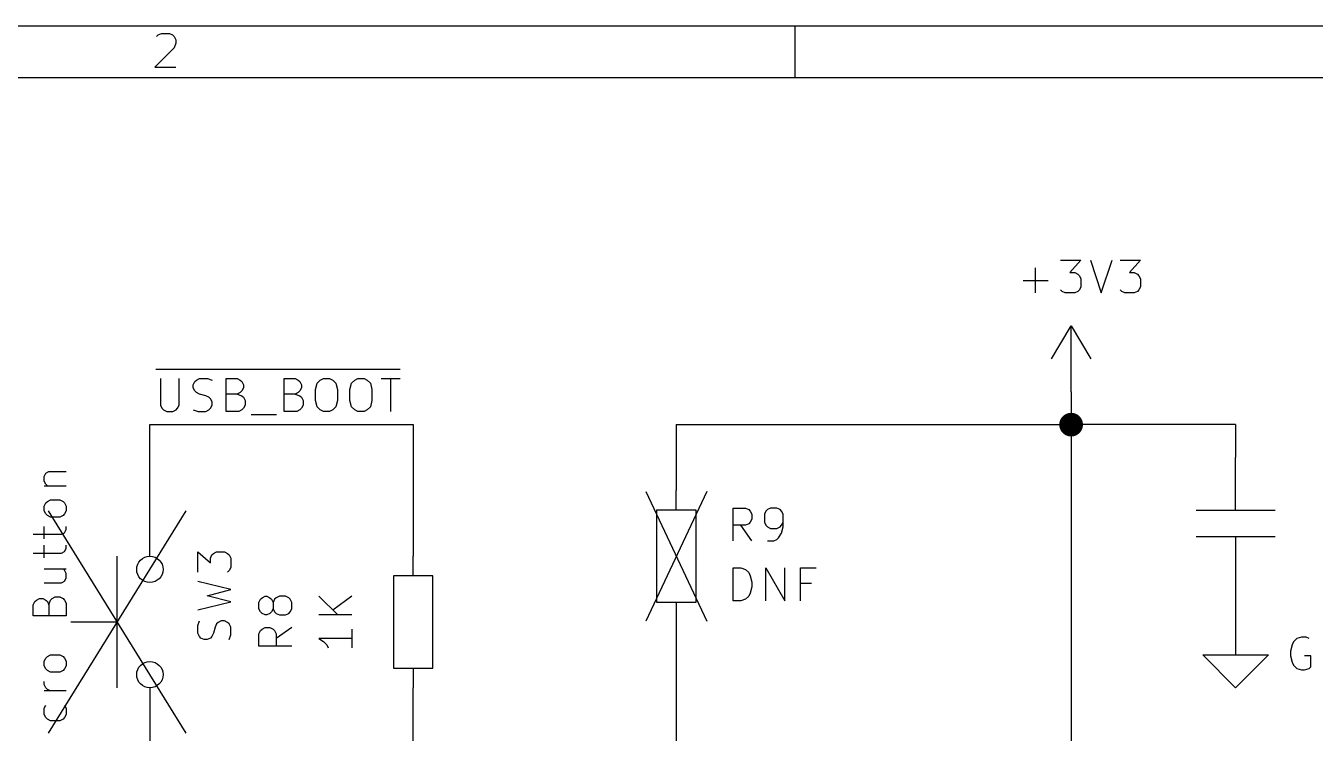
# Model space of a CAD drawing. Extents: x 0.4 to 11.3, y -7.9 to -0.4.
# Drawn here: x 3.161 to 5.121, y -1.469 to -0.394 of the extents above; entities that cross this region are included whole.
import ezdxf

# ---------------------------------------------------------------- set-up
doc = ezdxf.new("R2010")
doc.units = 0
doc.header["$MEASUREMENT"] = 0
for name, color, linetype in [('CYAN2', 4, 'CONTINUOUS'), ('GRAY1', 251, 'CONTINUOUS'), ('GRAY3', 9, 'CONTINUOUS'), ('GREEN3', 91, 'CONTINUOUS'), ('LORANGE', 41, 'CONTINUOUS'), ('RED2', 1, 'CONTINUOUS')]:
    doc.layers.add(name, color=color, linetype=linetype)

msp = doc.modelspace()

# ---------------------------------------------------------------- linework, layer by layer
at = {"layer": 'CYAN2', "linetype": 'CONTINUOUS'}
for p, q in [((4.6959, -0.7998), (4.6959, -0.7617)), ((4.734, -0.7498), (4.765, -0.7498)), ((4.765, -0.7498), (4.7483, -0.7689)), ((4.7793, -0.7498), (4.7959, -0.7998)), ((4.7959, -0.7998), (4.8126, -0.7498)), ((4.8245, -0.7498), (4.8555, -0.7498)), ((4.8555, -0.7498), (4.8388, -0.7689)), ((4.6769, -0.7808), (4.715, -0.7808)), ((4.7483, -0.7689), (4.7555, -0.7689)), ((4.7555, -0.7689), (4.7602, -0.7712)), ((4.7602, -0.7712), (4.7626, -0.7736)), ((4.7626, -0.7736), (4.765, -0.7784)), ((4.765, -0.7784), (4.765, -0.7903)), ((4.8388, -0.7689), (4.846, -0.7689)), ((4.846, -0.7689), (4.8507, -0.7712)), ((4.8507, -0.7712), (4.8531, -0.7736)), ((4.8531, -0.7736), (4.8555, -0.7784)), ((4.8555, -0.7784), (4.8555, -0.7903)), ((4.7364, -0.7974), (4.734, -0.795)), ((4.7412, -0.7998), (4.7364, -0.7974)), ((4.7555, -0.7998), (4.7412, -0.7998)), ((4.7602, -0.7974), (4.7555, -0.7998)), ((4.7626, -0.795), (4.7602, -0.7974)), ((4.765, -0.7903), (4.7626, -0.795)), ((4.8269, -0.7974), (4.8245, -0.795)), ((4.8317, -0.7998), (4.8269, -0.7974)), ((4.846, -0.7998), (4.8317, -0.7998)), ((4.8507, -0.7974), (4.846, -0.7998)), ((4.8531, -0.795), (4.8507, -0.7974)), ((4.8555, -0.7903), (4.8531, -0.795)), ((3.5158, -1.2702), (3.5182, -1.2655)), ((3.5158, -1.2798), (3.5158, -1.2702)), ((3.5182, -1.2655), (3.5206, -1.2631)), ((3.5206, -1.2631), (3.5253, -1.2607)), ((3.5253, -1.2607), (3.5277, -1.2607)), ((3.5277, -1.2607), (3.5325, -1.2631)), ((3.5325, -1.2631), (3.5349, -1.2655)), ((3.5349, -1.2655), (3.5372, -1.2702)), ((3.5396, -1.2655), (3.5372, -1.2702)), ((3.5372, -1.2702), (3.5372, -1.2798)), ((3.542, -1.2631), (3.5396, -1.2655)), ((3.5468, -1.2607), (3.542, -1.2631)), ((3.5563, -1.2607), (3.5468, -1.2607)), ((3.561, -1.2631), (3.5563, -1.2607)), ((3.5634, -1.2655), (3.561, -1.2631)), ((3.5658, -1.2702), (3.5634, -1.2655)), ((3.5658, -1.2798), (3.5658, -1.2702)), ((3.6068, -1.2607), (3.6354, -1.2893)), ((3.6568, -1.2607), (3.6282, -1.2821)), ((3.5182, -1.2845), (3.5158, -1.2798)), ((3.5206, -1.2869), (3.5182, -1.2845)), ((3.5253, -1.2893), (3.5206, -1.2869)), ((3.5277, -1.2893), (3.5253, -1.2893)), ((3.5325, -1.2869), (3.5277, -1.2893)), ((3.5349, -1.2845), (3.5325, -1.2869)), ((3.5372, -1.2798), (3.5349, -1.2845)), ((3.5372, -1.2798), (3.5396, -1.2845)), ((3.5396, -1.2845), (3.542, -1.2869)), ((3.542, -1.2869), (3.5468, -1.2893)), ((3.5468, -1.2893), (3.5563, -1.2893)), ((3.5563, -1.2893), (3.561, -1.2869)), ((3.561, -1.2869), (3.5634, -1.2845)), ((3.5634, -1.2845), (3.5658, -1.2798)), ((3.6568, -1.2893), (3.6068, -1.2893)), ((3.5182, -1.3131), (3.5206, -1.3107)), ((3.5206, -1.3107), (3.5253, -1.3083)), ((3.5253, -1.3083), (3.5325, -1.3083)), ((3.5325, -1.3083), (3.5372, -1.3107)), ((3.5372, -1.3107), (3.5396, -1.3131)), ((3.5658, -1.3083), (3.542, -1.325)), ((3.6568, -1.3107), (3.6568, -1.3393)), ((3.5158, -1.3179), (3.5182, -1.3131)), ((3.5158, -1.3369), (3.5158, -1.3179)), ((3.5396, -1.3131), (3.542, -1.3179)), ((3.542, -1.3179), (3.542, -1.3369)), ((3.6568, -1.325), (3.6068, -1.325)), ((3.6068, -1.325), (3.6139, -1.3298)), ((3.6139, -1.3298), (3.6187, -1.3345)), ((5.0881, -1.3299), (5.0857, -1.3347)), ((5.0929, -1.3252), (5.0881, -1.3299)), ((5.1, -1.3228), (5.0929, -1.3252)), ((5.1071, -1.3228), (5.1, -1.3228)), ((5.1119, -1.3252), (5.1071, -1.3228)), ((3.5658, -1.3369), (3.5158, -1.3369)), ((3.6187, -1.3345), (3.6211, -1.3393)), ((5.0857, -1.3347), (5.0833, -1.3442)), ((5.0833, -1.3442), (5.0833, -1.3514)), ((5.0833, -1.3514), (5.0857, -1.3609)), ((5.1143, -1.3514), (5.1048, -1.3514)), ((5.1143, -1.368), (5.1143, -1.3514)), ((5.0857, -1.3609), (5.0881, -1.3657)), ((5.0881, -1.3657), (5.0929, -1.3704)), ((5.0929, -1.3704), (5.1, -1.3728)), ((5.1048, -1.3728), (5.1119, -1.3704)), ((5.1119, -1.3704), (5.1143, -1.368)), ((5.1, -1.3728), (5.1048, -1.3728))]:
    msp.add_line(p, q, dxfattribs=at)
at = {"layer": 'GRAY1', "linetype": 'CONTINUOUS'}
for p, q in [((3.3591, -0.9159), (3.7301, -0.9159)), ((3.366, -0.9298), (3.366, -0.9703)), ((3.3946, -0.9703), (3.3946, -0.9298)), ((3.416, -0.9393), (3.4184, -0.9346)), ((3.416, -0.9441), (3.416, -0.9393)), ((3.4184, -0.9346), (3.4208, -0.9322)), ((3.4208, -0.9322), (3.4255, -0.9298)), ((3.4255, -0.9298), (3.4374, -0.9298)), ((3.4374, -0.9298), (3.4446, -0.9322)), ((3.466, -0.9798), (3.466, -0.9298)), ((3.466, -0.9298), (3.4827, -0.9298)), ((3.4827, -0.9298), (3.4874, -0.9322)), ((3.4874, -0.9322), (3.4898, -0.9346)), ((3.4898, -0.9346), (3.4922, -0.9393)), ((3.4922, -0.9393), (3.4922, -0.9441)), ((3.5541, -0.9798), (3.5541, -0.9298)), ((3.5541, -0.9298), (3.5708, -0.9298)), ((3.5708, -0.9298), (3.5755, -0.9322)), ((3.5755, -0.9322), (3.5779, -0.9346)), ((3.5779, -0.9346), (3.5803, -0.9393)), ((3.5803, -0.9393), (3.5803, -0.9441)), ((3.6017, -0.9465), (3.6041, -0.9369)), ((3.6041, -0.9369), (3.6089, -0.9322)), ((3.6089, -0.9322), (3.6136, -0.9298)), ((3.6136, -0.9298), (3.6232, -0.9298)), ((3.6232, -0.9298), (3.6279, -0.9322)), ((3.6279, -0.9322), (3.6327, -0.9369)), ((3.6327, -0.9369), (3.6351, -0.9465)), ((3.6541, -0.9465), (3.6565, -0.9369)), ((3.6565, -0.9369), (3.6613, -0.9322)), ((3.6613, -0.9322), (3.666, -0.9298)), ((3.666, -0.9298), (3.6755, -0.9298)), ((3.6755, -0.9298), (3.6803, -0.9322)), ((3.6803, -0.9322), (3.6851, -0.9369)), ((3.6851, -0.9369), (3.6874, -0.9465)), ((3.7017, -0.9298), (3.7303, -0.9298)), ((3.716, -0.9798), (3.716, -0.9298)), ((3.4184, -0.9488), (3.416, -0.9441)), ((3.4208, -0.9512), (3.4184, -0.9488)), ((3.4255, -0.9536), (3.4208, -0.9512)), ((3.4351, -0.956), (3.4255, -0.9536)), ((3.4398, -0.9584), (3.4351, -0.956)), ((3.4422, -0.9608), (3.4398, -0.9584)), ((3.4827, -0.9536), (3.466, -0.9536)), ((3.4874, -0.9512), (3.4827, -0.9536)), ((3.4827, -0.9536), (3.4898, -0.956)), ((3.4898, -0.9488), (3.4874, -0.9512)), ((3.4922, -0.9441), (3.4898, -0.9488)), ((3.4898, -0.956), (3.4922, -0.9584)), ((3.4922, -0.9584), (3.4946, -0.9631)), ((3.5708, -0.9536), (3.5541, -0.9536)), ((3.5755, -0.9512), (3.5708, -0.9536)), ((3.5708, -0.9536), (3.5779, -0.956)), ((3.5779, -0.9488), (3.5755, -0.9512)), ((3.5803, -0.9441), (3.5779, -0.9488)), ((3.5779, -0.956), (3.5803, -0.9584)), ((3.5803, -0.9584), (3.5827, -0.9631)), ((3.6017, -0.9631), (3.6017, -0.9465)), ((3.6351, -0.9465), (3.6351, -0.9631)), ((3.6541, -0.9631), (3.6541, -0.9465)), ((3.6874, -0.9465), (3.6874, -0.9631)), ((3.366, -0.9703), (3.3684, -0.975)), ((3.3684, -0.975), (3.3708, -0.9774)), ((3.3708, -0.9774), (3.3755, -0.9798)), ((3.3851, -0.9798), (3.3898, -0.9774)), ((3.3898, -0.9774), (3.3922, -0.975)), ((3.3922, -0.975), (3.3946, -0.9703)), ((3.416, -0.9774), (3.4232, -0.9798)), ((3.4351, -0.9798), (3.4398, -0.9774)), ((3.4398, -0.9774), (3.4422, -0.975)), ((3.4446, -0.9655), (3.4422, -0.9608)), ((3.4422, -0.975), (3.4446, -0.9703)), ((3.4446, -0.9703), (3.4446, -0.9655)), ((3.4898, -0.9774), (3.4851, -0.9798)), ((3.4922, -0.975), (3.4898, -0.9774)), ((3.4946, -0.9703), (3.4922, -0.975)), ((3.4946, -0.9631), (3.4946, -0.9703)), ((3.5779, -0.9774), (3.5732, -0.9798)), ((3.5803, -0.975), (3.5779, -0.9774)), ((3.5827, -0.9703), (3.5803, -0.975)), ((3.5827, -0.9631), (3.5827, -0.9703)), ((3.6041, -0.9727), (3.6017, -0.9631)), ((3.6089, -0.9774), (3.6041, -0.9727)), ((3.6136, -0.9798), (3.6089, -0.9774)), ((3.6279, -0.9774), (3.6232, -0.9798)), ((3.6327, -0.9727), (3.6279, -0.9774)), ((3.6351, -0.9631), (3.6327, -0.9727)), ((3.6565, -0.9727), (3.6541, -0.9631)), ((3.6613, -0.9774), (3.6565, -0.9727)), ((3.666, -0.9798), (3.6613, -0.9774)), ((3.6803, -0.9774), (3.6755, -0.9798)), ((3.6851, -0.9727), (3.6803, -0.9774)), ((3.6874, -0.9631), (3.6851, -0.9727)), ((3.3755, -0.9798), (3.3851, -0.9798)), ((3.4232, -0.9798), (3.4351, -0.9798)), ((3.4851, -0.9798), (3.466, -0.9798)), ((3.5041, -0.9846), (3.5422, -0.9846)), ((3.5732, -0.9798), (3.5541, -0.9798)), ((3.6232, -0.9798), (3.6136, -0.9798)), ((3.6755, -0.9798), (3.666, -0.9798))]:
    msp.add_line(p, q, dxfattribs=at)
at = {"layer": 'GRAY3', "linetype": 'CONTINUOUS'}
for p, q in [((3.1895, -1.0786), (3.1919, -1.0738)), ((3.1919, -1.0738), (3.1966, -1.0714)), ((3.1966, -1.0714), (3.2228, -1.0714)), ((3.1895, -1.0857), (3.1895, -1.0786)), ((3.1919, -1.0905), (3.1895, -1.0857)), ((3.1895, -1.0929), (3.2228, -1.0929)), ((3.1942, -1.0929), (3.1919, -1.0905)), ((3.1919, -1.119), (3.1942, -1.1167)), ((3.1942, -1.1167), (3.199, -1.1143)), ((3.199, -1.1143), (3.2133, -1.1143)), ((3.2133, -1.1143), (3.218, -1.1167)), ((3.218, -1.1167), (3.2204, -1.119)), ((3.35, -1.2), (3.35, -1.1)), ((4.15, -1.13), (4.15, -1.1)), ((3.1895, -1.1238), (3.1919, -1.119)), ((3.1895, -1.1309), (3.1895, -1.1238)), ((3.1919, -1.1357), (3.1895, -1.1309)), ((3.1942, -1.1381), (3.1919, -1.1357)), ((3.2204, -1.1357), (3.218, -1.1381)), ((3.2204, -1.119), (3.2228, -1.1238)), ((3.2228, -1.1309), (3.2204, -1.1357)), ((3.2228, -1.1238), (3.2228, -1.1309)), ((4.12, -1.13), (4.12, -1.27)), ((4.18, -1.13), (4.12, -1.13)), ((4.18, -1.27), (4.18, -1.13)), ((4.2363, -1.1768), (4.2363, -1.1268)), ((4.2363, -1.1268), (4.2553, -1.1268)), ((4.2553, -1.1268), (4.2601, -1.1292)), ((4.2601, -1.1292), (4.2625, -1.1316)), ((4.2625, -1.1316), (4.2649, -1.1363)), ((4.2649, -1.1363), (4.2649, -1.1435)), ((4.2863, -1.1316), (4.2839, -1.1363)), ((4.2839, -1.1363), (4.2839, -1.1482)), ((4.2887, -1.1292), (4.2863, -1.1316)), ((4.2934, -1.1268), (4.2887, -1.1292)), ((4.3029, -1.1268), (4.2934, -1.1268)), ((4.3077, -1.1292), (4.3029, -1.1268)), ((4.3101, -1.1316), (4.3077, -1.1292)), ((4.3125, -1.1363), (4.3101, -1.1316)), ((4.3125, -1.1554), (4.3125, -1.1363)), ((3.1895, -1.1738), (3.1895, -1.1548)), ((3.199, -1.1405), (3.1942, -1.1381)), ((3.2133, -1.1405), (3.199, -1.1405)), ((3.218, -1.1381), (3.2133, -1.1405)), ((3.2228, -1.1595), (3.2228, -1.1548)), ((4.2553, -1.153), (4.2363, -1.153)), ((4.2649, -1.1768), (4.2482, -1.153)), ((4.2601, -1.1506), (4.2553, -1.153)), ((4.2625, -1.1482), (4.2601, -1.1506)), ((4.2649, -1.1435), (4.2625, -1.1482)), ((4.2839, -1.1482), (4.2863, -1.153)), ((4.2863, -1.153), (4.2887, -1.1554)), ((4.2887, -1.1554), (4.2934, -1.1578)), ((4.3029, -1.1578), (4.3077, -1.1554)), ((4.3077, -1.1554), (4.3101, -1.153)), ((4.3101, -1.153), (4.3125, -1.1482)), ((4.3101, -1.1649), (4.3125, -1.1554)), ((3.1728, -1.1667), (3.2157, -1.1667)), ((3.2157, -1.1667), (3.2204, -1.1643)), ((3.2204, -1.1643), (3.2228, -1.1595)), ((4.2934, -1.1578), (4.3029, -1.1578)), ((4.2982, -1.1768), (4.3029, -1.1744)), ((4.3029, -1.1744), (4.3053, -1.172)), ((4.3053, -1.172), (4.3101, -1.1649)), ((3.1728, -1.1952), (3.2157, -1.1952)), ((3.1895, -1.2024), (3.1895, -1.1833)), ((3.2157, -1.1952), (3.2204, -1.1929)), ((3.2204, -1.1929), (3.2228, -1.1881)), ((3.2228, -1.1881), (3.2228, -1.1833)), ((3.4228, -1.2243), (3.4228, -1.1933)), ((3.4228, -1.1933), (3.4419, -1.21)), ((3.4466, -1.1957), (3.4514, -1.1933)), ((3.4514, -1.1933), (3.4633, -1.1933)), ((3.4633, -1.1933), (3.468, -1.1957)), ((4.2887, -1.1768), (4.2982, -1.1768)), ((3.3, -1.2), (3.3, -1.4)), ((3.4419, -1.2029), (3.4442, -1.1981)), ((3.4419, -1.21), (3.4419, -1.2029)), ((3.4442, -1.1981), (3.4466, -1.1957)), ((3.468, -1.1957), (3.4704, -1.1981)), ((3.4704, -1.1981), (3.4728, -1.2029)), ((3.4728, -1.2029), (3.4728, -1.2171)), ((3.1895, -1.219), (3.2228, -1.219)), ((3.2204, -1.2214), (3.218, -1.219)), ((3.2228, -1.2262), (3.2204, -1.2214)), ((3.2204, -1.2381), (3.2228, -1.2333)), ((3.2228, -1.2333), (3.2228, -1.2262)), ((3.4704, -1.2219), (3.468, -1.2243)), ((3.4728, -1.2171), (3.4704, -1.2219)), ((4.2363, -1.2678), (4.2363, -1.2178)), ((4.2363, -1.2178), (4.2482, -1.2178)), ((4.2482, -1.2178), (4.2553, -1.2202)), ((4.2553, -1.2202), (4.2601, -1.2249)), ((4.2601, -1.2249), (4.2625, -1.2297)), ((4.2625, -1.2297), (4.2649, -1.2392)), ((4.2863, -1.2678), (4.2863, -1.2178)), ((4.2863, -1.2178), (4.3149, -1.2678)), ((4.3149, -1.2678), (4.3149, -1.2178)), ((4.3387, -1.2678), (4.3387, -1.2178)), ((4.3387, -1.2178), (4.3625, -1.2178)), ((3.1895, -1.2405), (3.2157, -1.2405)), ((3.2157, -1.2405), (3.2204, -1.2381)), ((3.4728, -1.2505), (3.4228, -1.2386)), ((3.4371, -1.26), (3.4728, -1.2505)), ((4.2649, -1.2464), (4.2625, -1.2559)), ((4.2649, -1.2392), (4.2649, -1.2464)), ((4.3553, -1.2416), (4.3387, -1.2416)), ((3.1728, -1.2738), (3.1752, -1.269)), ((3.1752, -1.269), (3.1776, -1.2667)), ((3.1776, -1.2667), (3.1823, -1.2643)), ((3.1823, -1.2643), (3.1871, -1.2643)), ((3.1871, -1.2643), (3.1919, -1.2667)), ((3.1919, -1.2667), (3.1942, -1.269)), ((3.1942, -1.269), (3.1966, -1.2738)), ((3.1966, -1.2738), (3.199, -1.2667)), ((3.199, -1.2667), (3.2014, -1.2643)), ((3.2014, -1.2643), (3.2061, -1.2619)), ((3.2061, -1.2619), (3.2133, -1.2619)), ((3.2133, -1.2619), (3.218, -1.2643)), ((3.218, -1.2643), (3.2204, -1.2667)), ((3.2204, -1.2667), (3.2228, -1.2714)), ((3.2228, -1.2714), (3.2228, -1.2905)), ((3.4228, -1.2814), (3.4728, -1.2695)), ((3.4728, -1.2695), (3.4371, -1.26)), ((4.12, -1.27), (4.18, -1.27)), ((4.15, -1.27), (4.15, -1.3)), ((4.2482, -1.2678), (4.2363, -1.2678)), ((4.2553, -1.2654), (4.2482, -1.2678)), ((4.2601, -1.2607), (4.2553, -1.2654)), ((4.2625, -1.2559), (4.2601, -1.2607)), ((3.1728, -1.2905), (3.1728, -1.2738)), ((3.2228, -1.2905), (3.1728, -1.2905)), ((3.1966, -1.2738), (3.1966, -1.2905)), ((3.3, -1.3), (3.23, -1.3)), ((3.4228, -1.3052), (3.4252, -1.2981)), ((3.4228, -1.3171), (3.4228, -1.3052)), ((3.449, -1.3076), (3.4466, -1.3171)), ((3.4514, -1.3029), (3.449, -1.3076)), ((3.4538, -1.3005), (3.4514, -1.3029)), ((3.4585, -1.2981), (3.4538, -1.3005)), ((3.4633, -1.2981), (3.4585, -1.2981)), ((3.468, -1.3005), (3.4633, -1.2981)), ((3.4704, -1.3029), (3.468, -1.3005)), ((3.4728, -1.3076), (3.4704, -1.3029)), ((3.4728, -1.3195), (3.4728, -1.3076)), ((3.4252, -1.3219), (3.4228, -1.3171)), ((3.4276, -1.3243), (3.4252, -1.3219)), ((3.4323, -1.3267), (3.4276, -1.3243)), ((3.4371, -1.3267), (3.4323, -1.3267)), ((3.4419, -1.3243), (3.4371, -1.3267)), ((3.4442, -1.3219), (3.4419, -1.3243)), ((3.4466, -1.3171), (3.4442, -1.3219)), ((3.4704, -1.3267), (3.4728, -1.3195)), ((3.1942, -1.3524), (3.199, -1.35)), ((3.199, -1.35), (3.2133, -1.35)), ((3.2133, -1.35), (3.218, -1.3524)), ((3.1895, -1.3595), (3.1919, -1.3548)), ((3.1895, -1.3667), (3.1895, -1.3595)), ((3.1919, -1.3714), (3.1895, -1.3667)), ((3.1919, -1.3548), (3.1942, -1.3524)), ((3.1942, -1.3738), (3.1919, -1.3714)), ((3.218, -1.3524), (3.2204, -1.3548)), ((3.2204, -1.3714), (3.218, -1.3738)), ((3.2204, -1.3548), (3.2228, -1.3595)), ((3.2228, -1.3667), (3.2204, -1.3714)), ((3.2228, -1.3595), (3.2228, -1.3667)), ((3.1895, -1.3952), (3.1895, -1.3905)), ((3.199, -1.3762), (3.1942, -1.3738)), ((3.2133, -1.3762), (3.199, -1.3762)), ((3.218, -1.3738), (3.2133, -1.3762)), ((3.1919, -1.4), (3.1895, -1.3952)), ((3.2228, -1.4048), (3.1895, -1.4048)), ((3.1942, -1.4024), (3.1919, -1.4)), ((3.199, -1.4048), (3.1942, -1.4024)), ((3.35, -1.4), (3.35, -1.5)), ((3.1895, -1.4309), (3.1919, -1.4262)), ((3.2204, -1.4262), (3.2228, -1.4309)), ((3.1895, -1.4405), (3.1895, -1.4309)), ((3.1919, -1.4452), (3.1895, -1.4405)), ((3.1942, -1.4476), (3.1919, -1.4452)), ((3.199, -1.45), (3.1942, -1.4476)), ((3.2133, -1.45), (3.199, -1.45)), ((3.218, -1.4476), (3.2133, -1.45)), ((3.2204, -1.4452), (3.218, -1.4476)), ((3.2228, -1.4405), (3.2204, -1.4452)), ((3.2228, -1.4309), (3.2228, -1.4405))]:
    msp.add_line(p, q, dxfattribs=at)
at = {"layer": 'GRAY3'}
for centre in [(3.35, -1.22), (3.35, -1.38)]:
    msp.add_circle(centre, 0.02, dxfattribs=at)
at = {"layer": 'GREEN3', "linetype": 'CONTINUOUS'}
for p, q in [((4.75, -0.95), (4.75, -1)), ((3.35, -1.1), (3.35, -1)), ((3.35, -1), (3.75, -1)), ((3.75, -1), (3.75, -1.2)), ((4.15, -1), (4.15, -1.1)), ((4.15, -1), (4.75, -1)), ((4.75, -1), (4.75, -1.5)), ((5, -1), (4.75, -1)), ((5, -1), (5, -1.05)), ((5, -1.25), (5, -1.3)), ((4.15, -1.3), (4.15, -1.55)), ((3.75, -1.55), (3.75, -1.4))]:
    msp.add_line(p, q, dxfattribs=at)
at = {"layer": 'GREEN3', "const_width": 0.018}
msp.add_lwpolyline([(4.741, -1, 1), (4.759, -1, 1)], format="xyb", close=True, dxfattribs=at)
at = {"layer": 'LORANGE', "linetype": 'CONTINUOUS'}
for p, q in [((4.1037, -1.1014), (4.1963, -1.2986)), ((4.1963, -1.1014), (4.1037, -1.2986)), ((3.1955, -1.131), (3.4045, -1.469)), ((3.4045, -1.131), (3.1955, -1.469))]:
    msp.add_line(p, q, dxfattribs=at)
at = {"layer": 'RED2', "linetype": 'CONTINUOUS'}
for p, q in [((0.3937, -0.3937), (11.2993, -0.3937)), ((3.3601, -0.4101), (3.3625, -0.4077)), ((3.3625, -0.4077), (3.3674, -0.4053)), ((3.3674, -0.4053), (3.3796, -0.4053)), ((3.3796, -0.4053), (3.3845, -0.4077)), ((3.3845, -0.4077), (3.3869, -0.4101)), ((3.3869, -0.4101), (3.3893, -0.415)), ((4.3307, -0.4724), (4.3307, -0.3937)), ((3.3869, -0.4272), (3.3576, -0.4564)), ((3.3893, -0.4199), (3.3869, -0.4272)), ((3.3893, -0.415), (3.3893, -0.4199)), ((3.3576, -0.4564), (3.3893, -0.4564)), ((0.4724, -0.4724), (11.2206, -0.4724)), ((4.72, -0.9), (4.75, -0.85)), ((4.75, -0.85), (4.78, -0.9)), ((4.75, -0.95), (4.75, -0.85)), ((5, -1.13), (5, -1.05)), ((4.94, -1.13), (5.06, -1.13)), ((4.94, -1.17), (5.06, -1.17)), ((5, -1.17), (5, -1.25)), ((3.75, -1.23), (3.75, -1.2)), ((3.72, -1.23), (3.72, -1.37)), ((3.78, -1.23), (3.72, -1.23)), ((3.78, -1.37), (3.78, -1.23)), ((5, -1.3), (5, -1.35)), ((5, -1.4), (4.95, -1.35)), ((4.95, -1.35), (5, -1.35)), ((5, -1.35), (5.05, -1.35)), ((5.05, -1.35), (5, -1.4)), ((3.72, -1.37), (3.78, -1.37)), ((3.75, -1.37), (3.75, -1.4))]:
    msp.add_line(p, q, dxfattribs=at)

doc.saveas('drawing.dxf')
